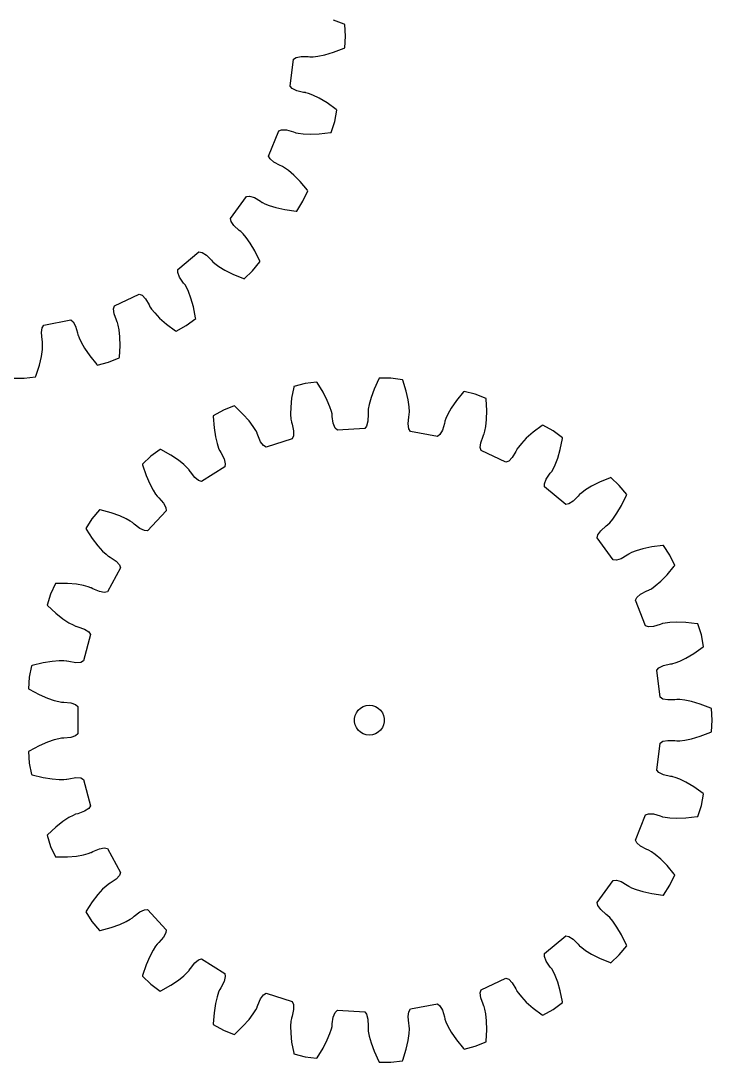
# Model space of a CAD drawing. Extents: x 0 to 142, y 0 to 206.
# Drawn here: x 72.8 to 142.1, y 0 to 104.5 of the extents above; entities that cross this region are included whole.
import ezdxf

# ---------------------------------------------------------------- set-up
doc = ezdxf.new("R2010")
doc.units = 0

msp = doc.modelspace()

# ---------------------------------------------------------------- linework, layer by layer
for p, q in [((105.2, 104.12), (104.14, 104.53)), ((105.26, 104.09), (105.2, 104.12)), ((105.34, 102.93), (105.26, 104.09)), ((105.26, 101.77), (105.34, 102.93)), ((104.14, 101.32), (105.2, 101.74)), ((105.2, 101.74), (105.26, 101.77)), ((99.79, 97.9), (100.13, 100.63)), ((100.13, 100.63), (100.39, 100.8)), ((100.39, 100.8), (100.88, 100.9)), ((100.88, 100.9), (101.59, 100.88)), ((101.59, 100.88), (101.78, 100.86)), ((101.78, 100.86), (101.83, 100.86)), ((101.83, 100.86), (102.1, 100.87)), ((102.1, 100.87), (102.58, 100.92)), ((102.58, 100.92), (103.27, 101.07)), ((103.27, 101.07), (104.14, 101.32)), ((100, 97.67), (99.79, 97.9)), ((100.45, 97.45), (100, 97.67)), ((101.14, 97.29), (100.45, 97.45)), ((101.33, 97.27), (101.14, 97.29)), ((101.38, 97.26), (101.33, 97.27)), ((101.63, 97.18), (101.38, 97.26)), ((102.08, 97.01), (101.63, 97.18)), ((102.71, 96.7), (102.08, 97.01)), ((103.5, 96.23), (102.71, 96.7)), ((104.42, 95.57), (103.5, 96.23)), ((104.26, 94.38), (104.47, 95.52)), ((104.47, 95.52), (104.42, 95.57)), ((103.9, 93.27), (104.26, 94.38)), ((97.63, 90.89), (98.65, 93.45)), ((98.65, 93.45), (98.94, 93.55)), ((98.94, 93.55), (99.44, 93.52)), ((99.44, 93.52), (100.12, 93.33)), ((100.12, 93.33), (100.3, 93.26)), ((100.3, 93.26), (100.35, 93.24)), ((100.35, 93.24), (100.61, 93.19)), ((100.61, 93.19), (101.09, 93.12)), ((101.09, 93.12), (101.79, 93.09)), ((101.79, 93.09), (102.7, 93.12)), ((102.7, 93.12), (103.83, 93.26)), ((103.83, 93.26), (103.9, 93.27)), ((97.78, 90.61), (97.63, 90.89)), ((98.16, 90.29), (97.78, 90.61)), ((98.79, 89.96), (98.16, 90.29)), ((98.97, 89.89), (98.79, 89.96)), ((99.01, 89.87), (98.97, 89.89)), ((99.24, 89.73), (99.01, 89.87)), ((99.63, 89.45), (99.24, 89.73)), ((100.17, 89), (99.63, 89.45)), ((100.81, 88.35), (100.17, 89)), ((101.54, 87.48), (100.81, 88.35)), ((93.8, 84.63), (95.42, 86.86)), ((95.42, 86.86), (95.73, 86.89)), ((95.73, 86.89), (96.21, 86.74)), ((96.21, 86.74), (96.82, 86.38)), ((101.08, 86.37), (101.58, 87.42)), ((101.58, 87.42), (101.54, 87.48)), ((96.82, 86.38), (96.97, 86.26)), ((96.97, 86.26), (97.02, 86.24)), ((97.02, 86.24), (97.25, 86.12)), ((97.25, 86.12), (97.7, 85.94)), ((97.7, 85.94), (98.37, 85.73)), ((98.37, 85.73), (99.27, 85.54)), ((100.46, 85.38), (101.08, 86.37)), ((93.87, 84.33), (93.8, 84.63)), ((99.27, 85.54), (100.39, 85.39)), ((100.39, 85.39), (100.46, 85.38)), ((94.16, 83.92), (93.87, 84.33)), ((94.69, 83.45), (94.16, 83.92)), ((94.85, 83.34), (94.69, 83.45)), ((94.88, 83.3), (94.85, 83.34)), ((95.07, 83.11), (94.88, 83.3)), ((95.38, 82.74), (95.07, 83.11)), ((95.78, 82.17), (95.38, 82.74)), ((96.25, 81.38), (95.78, 82.17)), ((88.53, 79.53), (90.65, 81.28)), ((90.65, 81.28), (90.96, 81.23)), ((90.96, 81.23), (91.39, 80.97)), ((91.39, 80.97), (91.89, 80.47)), ((91.89, 80.47), (92.01, 80.32)), ((96.74, 80.36), (96.25, 81.38)), ((88.52, 79.21), (88.53, 79.53)), ((92.01, 80.32), (92.05, 80.28)), ((92.05, 80.28), (92.25, 80.11)), ((92.25, 80.11), (92.64, 79.82)), ((92.64, 79.82), (93.23, 79.45)), ((93.23, 79.45), (94.05, 79.04)), ((96.02, 79.4), (96.76, 80.29)), ((96.76, 80.29), (96.74, 80.36)), ((88.7, 78.75), (88.52, 79.21)), ((89.1, 78.16), (88.7, 78.75)), ((94.05, 79.04), (95.1, 78.62)), ((95.1, 78.62), (95.17, 78.6)), ((95.17, 78.6), (96.02, 79.4)), ((89.22, 78.01), (89.1, 78.16)), ((89.25, 77.97), (89.22, 78.01)), ((89.39, 77.74), (89.25, 77.97)), ((89.59, 77.3), (89.39, 77.74)), ((82.16, 75.89), (84.65, 77.06)), ((84.65, 77.06), (84.94, 76.94)), ((84.94, 76.94), (85.28, 76.58)), ((85.28, 76.58), (85.65, 75.97)), ((89.84, 76.65), (89.59, 77.3)), ((90.09, 75.77), (89.84, 76.65)), ((82.07, 75.59), (82.16, 75.89)), ((82.13, 75.09), (82.07, 75.59)), ((85.65, 75.97), (85.73, 75.79)), ((85.73, 75.79), (85.75, 75.75)), ((85.75, 75.75), (85.9, 75.53)), ((85.9, 75.53), (86.21, 75.16)), ((90.31, 74.66), (90.09, 75.77)), ((75.08, 73.95), (77.79, 74.47)), ((77.79, 74.47), (78.03, 74.28)), ((78.03, 74.28), (78.28, 73.84)), ((82.37, 74.43), (82.13, 75.09)), ((82.45, 74.25), (82.37, 74.43)), ((82.47, 74.21), (82.45, 74.25)), ((82.54, 73.95), (82.47, 74.21)), ((86.21, 75.16), (86.7, 74.65)), ((86.7, 74.65), (87.39, 74.05)), ((89.38, 73.9), (90.32, 74.59)), ((90.32, 74.59), (90.31, 74.66)), ((74.86, 73.19), (74.93, 73.68)), ((74.92, 72.48), (74.86, 73.19)), ((74.93, 73.68), (75.08, 73.95)), ((78.28, 73.84), (78.48, 73.16)), ((78.48, 73.16), (78.51, 72.97)), ((82.64, 73.47), (82.54, 73.95)), ((82.71, 72.78), (82.64, 73.47)), ((87.39, 74.05), (88.3, 73.38)), ((88.3, 73.38), (88.36, 73.34)), ((88.36, 73.34), (89.38, 73.9)), ((74.96, 72.29), (74.92, 72.48)), ((74.97, 72.24), (74.96, 72.29)), ((74.97, 71.98), (74.97, 72.24)), ((78.51, 72.97), (78.53, 72.92)), ((78.53, 72.92), (78.62, 72.67)), ((78.62, 72.67), (78.82, 72.24)), ((78.82, 72.24), (79.17, 71.63)), ((82.74, 71.86), (82.71, 72.78)), ((74.85, 70.8), (74.94, 71.5)), ((74.94, 71.5), (74.97, 71.98)), ((79.17, 71.63), (79.69, 70.87)), ((82.67, 70.73), (82.74, 71.86)), ((74.64, 69.91), (74.85, 70.8)), ((79.69, 70.87), (80.41, 69.99)), ((80.45, 69.94), (81.58, 70.23)), ((81.58, 70.23), (82.66, 70.66)), ((82.66, 70.66), (82.67, 70.73)), ((74.3, 68.83), (74.64, 69.91)), ((80.41, 69.99), (80.45, 69.94)), ((71.95, 68.62), (73.12, 68.62)), ((73.12, 68.62), (74.27, 68.77)), ((74.27, 68.77), (74.3, 68.83)), ((101.29, 68.08), (100.17, 67.79)), ((102.45, 68.22), (101.29, 68.08)), ((102.49, 68.17), (102.45, 68.22)), ((103.09, 67.21), (102.49, 68.17)), ((108.7, 68.56), (108.22, 67.53)), ((108.73, 68.62), (108.7, 68.56)), ((109.9, 68.62), (108.73, 68.62)), ((111.05, 68.47), (109.9, 68.62)), ((111.08, 68.41), (111.05, 68.47)), ((111.42, 67.33), (111.08, 68.41)), ((100.15, 67.72), (99.94, 66.61)), ((100.17, 67.79), (100.15, 67.72)), ((103.51, 66.39), (103.09, 67.21)), ((108.22, 67.53), (107.91, 66.67)), ((111.63, 66.44), (111.42, 67.33)), ((117.18, 67.25), (116.47, 66.37)), ((117.23, 67.29), (117.18, 67.25)), ((118.36, 67), (117.23, 67.29)), ((119.44, 66.58), (118.36, 67)), ((94.18, 65.84), (93.1, 65.42)), ((94.24, 65.8), (94.18, 65.84)), ((99.94, 66.61), (99.85, 65.7)), ((103.78, 65.75), (103.51, 66.39)), ((107.72, 65.99), (107.63, 65.52)), ((107.91, 66.67), (107.72, 65.99)), ((111.72, 65.74), (111.63, 66.44)), ((116.47, 66.37), (115.95, 65.61)), ((119.45, 66.51), (119.44, 66.58)), ((119.52, 65.38), (119.45, 66.51)), ((93.1, 65.42), (92.08, 64.85)), ((92.08, 64.85), (92.08, 64.79)), ((92.08, 64.79), (92.16, 63.65)), ((95.06, 65.02), (94.24, 65.8)), ((95.67, 64.34), (95.06, 65.02)), ((99.85, 65.7), (99.84, 65)), ((99.84, 65), (99.87, 64.51)), ((103.93, 65.29), (103.78, 65.75)), ((103.99, 65.03), (103.93, 65.29)), ((103.99, 64.98), (103.99, 65.03)), ((104, 64.78), (103.99, 64.98)), ((104.12, 64.09), (104, 64.78)), ((107.62, 65.01), (107.59, 64.3)), ((107.63, 65.52), (107.61, 65.25)), ((107.61, 65.25), (107.61, 65.2)), ((107.61, 65.2), (107.62, 65.01)), ((111.7, 64.75), (111.74, 64.94)), ((111.75, 65.26), (111.72, 65.74)), ((111.74, 64.99), (111.75, 65.26)), ((111.74, 64.94), (111.74, 64.99)), ((115.6, 65), (115.4, 64.56)), ((115.95, 65.61), (115.6, 65)), ((119.49, 64.46), (119.52, 65.38)), ((96.09, 63.78), (95.67, 64.34)), ((96.34, 63.37), (96.09, 63.78)), ((99.87, 64.51), (99.92, 64.25)), ((99.92, 64.25), (99.93, 64.2)), ((99.93, 64.2), (99.99, 64.02)), ((99.99, 64.02), (100.14, 63.33)), ((104.31, 63.62), (104.12, 64.09)), ((107.46, 63.82), (107.27, 63.57)), ((107.59, 64.3), (107.46, 63.82)), ((111.64, 64.05), (111.7, 64.75)), ((111.7, 63.55), (111.64, 64.05)), ((115.26, 64.08), (115.06, 63.4)), ((115.29, 64.27), (115.26, 64.08)), ((115.31, 64.31), (115.29, 64.27)), ((115.4, 64.56), (115.31, 64.31)), ((119.32, 63.29), (119.42, 63.76)), ((119.42, 63.76), (119.49, 64.46)), ((125.08, 63.86), (124.16, 63.19)), ((125.14, 63.9), (125.08, 63.86)), ((126.16, 63.34), (125.14, 63.9)), ((92.16, 63.65), (92.29, 62.75)), ((92.29, 62.75), (92.46, 62.07)), ((96.47, 63.13), (96.34, 63.37)), ((96.48, 63.08), (96.47, 63.13)), ((96.54, 62.9), (96.48, 63.08)), ((96.83, 62.25), (96.54, 62.9)), ((100.13, 62.83), (100.01, 62.54)), ((100.14, 63.33), (100.13, 62.83)), ((104.53, 63.4), (104.31, 63.62)), ((107.27, 63.57), (104.53, 63.4)), ((111.86, 63.28), (111.7, 63.55)), ((114.57, 62.77), (111.86, 63.28)), ((114.81, 62.96), (114.57, 62.77)), ((115.06, 63.4), (114.81, 62.96)), ((118.91, 62.14), (119.15, 62.81)), ((119.15, 62.81), (119.23, 62.99)), ((119.23, 62.99), (119.25, 63.03)), ((119.25, 63.03), (119.32, 63.29)), ((124.16, 63.19), (123.47, 62.59)), ((127.1, 62.65), (126.16, 63.34)), ((92.46, 62.07), (92.61, 61.61)), ((97.13, 61.85), (96.83, 62.25)), ((97.39, 61.69), (97.13, 61.85)), ((100.01, 62.54), (97.39, 61.69)), ((118.85, 61.65), (118.91, 62.14)), ((118.94, 61.35), (118.85, 61.65)), ((122.68, 61.71), (122.53, 61.49)), ((122.99, 62.08), (122.68, 61.71)), ((123.47, 62.59), (122.99, 62.08)), ((126.87, 61.47), (127.09, 62.58)), ((127.09, 62.58), (127.1, 62.65)), ((85.82, 60.8), (84.97, 60)), ((86.77, 61.48), (85.82, 60.8)), ((86.83, 61.45), (86.77, 61.48)), ((87.82, 60.9), (86.83, 61.45)), ((88.58, 60.39), (87.82, 60.9)), ((92.61, 61.61), (92.72, 61.36)), ((92.72, 61.36), (92.74, 61.32)), ((92.74, 61.32), (92.84, 61.16)), ((92.84, 61.16), (93.16, 60.52)), ((121.43, 60.18), (118.94, 61.35)), ((122.06, 60.66), (121.72, 60.3)), ((122.42, 61.27), (122.06, 60.66)), ((122.51, 61.45), (122.42, 61.27)), ((122.53, 61.49), (122.51, 61.45)), ((126.62, 60.59), (126.87, 61.47)), ((84.97, 60), (84.99, 59.93)), ((84.99, 59.93), (85.35, 58.86)), ((89.13, 59.95), (88.58, 60.39)), ((89.48, 59.62), (89.13, 59.95)), ((89.65, 59.42), (89.48, 59.62)), ((93.23, 59.73), (90.91, 58.26)), ((93.16, 60.52), (93.28, 60.04)), ((93.28, 60.04), (93.23, 59.73)), ((121.72, 60.3), (121.43, 60.18)), ((126.16, 59.5), (126.37, 59.93)), ((126.37, 59.93), (126.62, 60.59)), ((85.35, 58.86), (85.71, 58.01)), ((89.68, 59.38), (89.65, 59.42)), ((89.79, 59.22), (89.68, 59.38)), ((90.22, 58.66), (89.79, 59.22)), ((90.61, 58.34), (90.22, 58.66)), ((125.48, 58.49), (125.88, 59.08)), ((125.88, 59.08), (126, 59.23)), ((126, 59.23), (126.03, 59.27)), ((126.03, 59.27), (126.16, 59.5)), ((131.88, 58.62), (130.83, 58.2)), ((131.95, 58.64), (131.88, 58.62)), ((132.8, 57.84), (131.95, 58.64)), ((85.71, 58.01), (86.04, 57.4)), ((90.91, 58.26), (90.61, 58.34)), ((125.3, 58.03), (125.48, 58.49)), ((125.31, 57.71), (125.3, 58.03)), ((127.43, 55.96), (125.31, 57.71)), ((130.01, 57.78), (129.41, 57.42)), ((130.83, 58.2), (130.01, 57.78)), ((133.54, 56.94), (132.8, 57.84)), ((86.04, 57.4), (86.3, 56.99)), ((86.3, 56.99), (86.46, 56.78)), ((86.46, 56.78), (86.49, 56.74)), ((86.49, 56.74), (86.63, 56.61)), ((86.63, 56.61), (87.1, 56.08)), ((128.67, 56.77), (128.16, 56.27)), ((128.79, 56.92), (128.67, 56.77)), ((128.82, 56.96), (128.79, 56.92)), ((129.03, 57.13), (128.82, 56.96)), ((129.41, 57.42), (129.03, 57.13)), ((133.03, 55.86), (133.52, 56.88)), ((133.52, 56.88), (133.54, 56.94)), ((80.67, 55.41), (79.92, 54.52)), ((80.73, 55.4), (80.67, 55.41)), ((81.83, 55.11), (80.73, 55.4)), ((87.1, 56.08), (87.34, 55.64)), ((87.34, 55.64), (87.37, 55.32)), ((127.74, 56.01), (127.43, 55.96)), ((128.16, 56.27), (127.74, 56.01)), ((132.56, 55.07), (133.03, 55.86)), ((79.92, 54.52), (79.3, 53.53)), ((82.7, 54.81), (81.83, 55.11)), ((83.33, 54.52), (82.7, 54.81)), ((83.76, 54.28), (83.33, 54.52)), ((87.37, 55.32), (85.48, 53.32)), ((131.85, 54.12), (132.16, 54.49)), ((132.16, 54.49), (132.56, 55.07)), ((79.3, 53.53), (79.33, 53.47)), ((79.33, 53.47), (79.95, 52.52)), ((83.98, 54.13), (83.76, 54.28)), ((84.02, 54.1), (83.98, 54.13)), ((84.16, 53.97), (84.02, 54.1)), ((84.72, 53.54), (84.16, 53.97)), ((85.17, 53.33), (84.72, 53.54)), ((85.48, 53.32), (85.17, 53.33)), ((130.65, 52.91), (130.94, 53.32)), ((130.94, 53.32), (131.47, 53.79)), ((131.47, 53.79), (131.62, 53.9)), ((131.62, 53.9), (131.66, 53.93)), ((131.66, 53.93), (131.85, 54.12)), ((79.95, 52.52), (80.5, 51.79)), ((130.58, 52.61), (130.65, 52.91)), ((132.2, 50.38), (130.58, 52.61)), ((80.5, 51.79), (80.98, 51.27)), ((80.98, 51.27), (81.33, 50.95)), ((134.48, 51.3), (134.03, 51.12)), ((135.15, 51.51), (134.48, 51.3)), ((136.05, 51.7), (135.15, 51.51)), ((137.17, 51.85), (136.05, 51.7)), ((137.24, 51.85), (137.17, 51.85)), ((137.86, 50.87), (137.24, 51.85)), ((81.33, 50.95), (81.54, 50.78)), ((81.54, 50.78), (81.58, 50.75)), ((81.58, 50.75), (81.75, 50.66)), ((81.75, 50.66), (82.33, 50.26)), ((82.33, 50.26), (82.67, 49.89)), ((132.51, 50.35), (132.2, 50.38)), ((132.98, 50.5), (132.51, 50.35)), ((133.6, 50.86), (132.98, 50.5)), ((133.75, 50.97), (133.6, 50.86)), ((133.79, 51), (133.75, 50.97)), ((134.03, 51.12), (133.79, 51)), ((138.36, 49.82), (137.86, 50.87)), ((82.78, 49.6), (81.46, 47.19)), ((82.67, 49.89), (82.78, 49.6)), ((137.59, 48.89), (138.32, 49.76)), ((138.32, 49.76), (138.36, 49.82)), ((136.41, 47.79), (136.95, 48.24)), ((136.95, 48.24), (137.59, 48.89)), ((76.27, 48.02), (75.77, 46.96)), ((76.34, 48.02), (76.27, 48.02)), ((77.47, 48.02), (76.34, 48.02)), ((78.38, 47.94), (77.47, 48.02)), ((79.07, 47.81), (78.38, 47.94)), ((79.54, 47.69), (79.07, 47.81)), ((79.79, 47.6), (79.54, 47.69)), ((79.84, 47.58), (79.79, 47.6)), ((80.01, 47.49), (79.84, 47.58)), ((80.66, 47.21), (80.01, 47.49)), ((81.15, 47.12), (80.66, 47.21)), ((81.46, 47.19), (81.15, 47.12)), ((134.94, 46.95), (135.57, 47.28)), ((135.57, 47.28), (135.75, 47.35)), ((135.75, 47.35), (135.79, 47.37)), ((135.79, 47.37), (136.02, 47.5)), ((136.02, 47.5), (136.41, 47.79)), ((75.77, 46.96), (75.41, 45.86)), ((134.41, 46.35), (134.55, 46.63)), ((135.42, 43.79), (134.41, 46.35)), ((134.55, 46.63), (134.94, 46.95)), ((75.41, 45.86), (75.46, 45.81)), ((75.46, 45.81), (76.29, 45.04)), ((76.29, 45.04), (77.01, 44.47)), ((77.01, 44.47), (77.6, 44.09)), ((77.6, 44.09), (78.02, 43.86)), ((136.9, 43.91), (136.22, 43.72)), ((137.08, 43.98), (136.9, 43.91)), ((137.13, 44), (137.08, 43.98)), ((137.39, 44.05), (137.13, 44)), ((137.87, 44.12), (137.39, 44.05)), ((138.57, 44.15), (137.87, 44.12)), ((139.48, 44.12), (138.57, 44.15)), ((140.61, 43.98), (139.48, 44.12)), ((140.67, 43.97), (140.61, 43.98)), ((141.03, 42.86), (140.67, 43.97)), ((78.02, 43.86), (78.27, 43.75)), ((78.27, 43.75), (78.31, 43.73)), ((78.31, 43.73), (78.5, 43.69)), ((78.5, 43.69), (79.17, 43.44)), ((79.76, 42.91), (79.08, 40.25)), ((79.17, 43.44), (79.59, 43.17)), ((79.59, 43.17), (79.76, 42.91)), ((135.72, 43.69), (135.42, 43.79)), ((136.22, 43.72), (135.72, 43.69)), ((141.25, 41.71), (141.03, 42.86)), ((139.49, 40.54), (140.28, 41.01)), ((140.28, 41.01), (141.2, 41.67)), ((141.2, 41.67), (141.25, 41.71)), ((73.85, 39.76), (73.63, 38.62)), ((73.91, 39.78), (73.85, 39.76)), ((75.01, 40.06), (73.91, 39.78)), ((75.92, 40.21), (75.01, 40.06)), ((76.62, 40.26), (75.92, 40.21)), ((77.1, 40.26), (76.62, 40.26)), ((77.36, 40.24), (77.1, 40.26)), ((77.41, 40.23), (77.36, 40.24)), ((77.6, 40.18), (77.41, 40.23)), ((78.3, 40.07), (77.6, 40.18)), ((78.8, 40.11), (78.3, 40.07)), ((79.08, 40.25), (78.8, 40.11)), ((136.78, 39.57), (137.23, 39.79)), ((137.23, 39.79), (137.92, 39.95)), ((137.92, 39.95), (138.11, 39.97)), ((138.11, 39.97), (138.16, 39.98)), ((138.16, 39.98), (138.41, 40.06)), ((138.41, 40.06), (138.86, 40.23)), ((138.86, 40.23), (139.49, 40.54)), ((136.57, 39.34), (136.78, 39.57)), ((136.91, 36.61), (136.57, 39.34)), ((73.63, 38.62), (73.56, 37.46)), ((73.56, 37.46), (73.61, 37.42)), ((73.61, 37.42), (74.61, 36.88)), ((74.61, 36.88), (75.45, 36.51)), ((137.17, 36.43), (136.91, 36.61)), ((75.45, 36.51), (76.11, 36.28)), ((76.11, 36.28), (76.58, 36.17)), ((76.58, 36.17), (76.85, 36.12)), ((76.85, 36.12), (76.89, 36.12)), ((76.89, 36.12), (77.09, 36.12)), ((77.09, 36.12), (77.79, 36.05)), ((77.79, 36.05), (78.27, 35.89)), ((78.27, 35.89), (78.5, 35.69)), ((78.5, 35.69), (78.5, 32.93)), ((106.62, 35.31), (106.85, 35.52)), ((106.85, 35.52), (107.13, 35.68)), ((107.13, 35.68), (107.42, 35.78)), ((107.42, 35.78), (107.74, 35.81)), ((107.74, 35.81), (108.05, 35.78)), ((108.05, 35.78), (108.35, 35.68)), ((108.35, 35.68), (108.62, 35.52)), ((108.62, 35.52), (108.85, 35.31)), ((137.66, 36.34), (137.17, 36.43)), ((138.37, 36.35), (137.66, 36.34)), ((138.56, 36.38), (138.37, 36.35)), ((138.61, 36.38), (138.56, 36.38)), ((138.88, 36.37), (138.61, 36.38)), ((139.36, 36.31), (138.88, 36.37)), ((140.04, 36.17), (139.36, 36.31)), ((140.92, 35.91), (140.04, 36.17)), ((141.98, 35.5), (140.92, 35.91)), ((106.24, 34.47), (106.31, 34.77)), ((106.31, 34.77), (106.44, 35.06)), ((106.44, 35.06), (106.62, 35.31)), ((108.85, 35.31), (109.04, 35.06)), ((109.04, 35.06), (109.16, 34.77)), ((109.16, 34.77), (109.23, 34.47)), ((142.04, 35.47), (141.98, 35.5)), ((142.11, 34.31), (142.04, 35.47)), ((106.24, 34.15), (106.24, 34.47)), ((106.31, 33.85), (106.24, 34.15)), ((106.44, 33.56), (106.31, 33.85)), ((106.62, 33.31), (106.44, 33.56)), ((109.04, 33.56), (108.85, 33.31)), ((109.16, 33.85), (109.04, 33.56)), ((109.23, 34.15), (109.16, 33.85)), ((109.23, 34.47), (109.23, 34.15)), ((142.04, 33.15), (142.11, 34.31)), ((76.58, 32.45), (76.11, 32.34)), ((76.85, 32.5), (76.58, 32.45)), ((76.89, 32.5), (76.85, 32.5)), ((77.09, 32.5), (76.89, 32.5)), ((77.79, 32.57), (77.09, 32.5)), ((78.27, 32.73), (77.79, 32.57)), ((78.5, 32.93), (78.27, 32.73)), ((106.85, 33.1), (106.62, 33.31)), ((107.13, 32.94), (106.85, 33.1)), ((107.42, 32.84), (107.13, 32.94)), ((107.74, 32.81), (107.42, 32.84)), ((108.05, 32.84), (107.74, 32.81)), ((108.35, 32.94), (108.05, 32.84)), ((108.62, 33.1), (108.35, 32.94)), ((108.85, 33.31), (108.62, 33.1)), ((139.36, 32.3), (140.04, 32.45)), ((140.04, 32.45), (140.92, 32.71)), ((140.92, 32.71), (141.98, 33.12)), ((141.98, 33.12), (142.04, 33.15)), ((74.61, 31.74), (73.61, 31.2)), ((75.45, 32.11), (74.61, 31.74)), ((76.11, 32.34), (75.45, 32.11)), ((136.57, 29.28), (136.91, 32.01)), ((136.91, 32.01), (137.17, 32.19)), ((137.17, 32.19), (137.66, 32.28)), ((137.66, 32.28), (138.37, 32.27)), ((138.37, 32.27), (138.56, 32.24)), ((138.56, 32.24), (138.61, 32.24)), ((138.61, 32.24), (138.88, 32.25)), ((138.88, 32.25), (139.36, 32.3)), ((73.61, 31.2), (73.56, 31.16)), ((73.56, 31.16), (73.63, 30)), ((73.63, 30), (73.85, 28.86)), ((136.78, 29.05), (136.57, 29.28)), ((73.85, 28.86), (73.91, 28.83)), ((73.91, 28.83), (75.01, 28.56)), ((75.01, 28.56), (75.92, 28.41)), ((75.92, 28.41), (76.62, 28.36)), ((76.62, 28.36), (77.1, 28.36)), ((77.1, 28.36), (77.36, 28.38)), ((77.36, 28.38), (77.41, 28.39)), ((77.41, 28.39), (77.6, 28.44)), ((77.6, 28.44), (78.3, 28.55)), ((78.3, 28.55), (78.8, 28.51)), ((78.8, 28.51), (79.08, 28.37)), ((79.08, 28.37), (79.76, 25.71)), ((137.23, 28.83), (136.78, 29.05)), ((137.92, 28.67), (137.23, 28.83)), ((138.11, 28.65), (137.92, 28.67)), ((138.16, 28.64), (138.11, 28.65)), ((138.41, 28.56), (138.16, 28.64)), ((138.86, 28.39), (138.41, 28.56)), ((139.49, 28.08), (138.86, 28.39)), ((140.28, 27.61), (139.49, 28.08)), ((141.2, 26.95), (140.28, 27.61)), ((141.03, 25.76), (141.25, 26.9)), ((141.25, 26.9), (141.2, 26.95)), ((79.17, 25.18), (78.5, 24.93)), ((79.59, 25.45), (79.17, 25.18)), ((79.76, 25.71), (79.59, 25.45)), ((140.67, 24.65), (141.03, 25.76)), ((77.01, 24.15), (76.29, 23.58)), ((77.6, 24.53), (77.01, 24.15)), ((78.02, 24.76), (77.6, 24.53)), ((78.27, 24.87), (78.02, 24.76)), ((78.31, 24.89), (78.27, 24.87)), ((78.5, 24.93), (78.31, 24.89)), ((134.41, 22.27), (135.42, 24.83)), ((135.42, 24.83), (135.72, 24.93)), ((135.72, 24.93), (136.22, 24.9)), ((136.22, 24.9), (136.9, 24.71)), ((136.9, 24.71), (137.08, 24.64)), ((137.08, 24.64), (137.13, 24.62)), ((137.13, 24.62), (137.39, 24.57)), ((137.39, 24.57), (137.87, 24.5)), ((137.87, 24.5), (138.57, 24.47)), ((138.57, 24.47), (139.48, 24.5)), ((139.48, 24.5), (140.61, 24.64)), ((140.61, 24.64), (140.67, 24.65)), ((76.29, 23.58), (75.46, 22.81)), ((75.46, 22.81), (75.41, 22.76)), ((75.41, 22.76), (75.77, 21.65)), ((134.55, 21.99), (134.41, 22.27)), ((134.94, 21.67), (134.55, 21.99)), ((75.77, 21.65), (76.27, 20.6)), ((79.07, 20.8), (79.54, 20.93)), ((79.54, 20.93), (79.79, 21.02)), ((79.79, 21.02), (79.84, 21.04)), ((79.84, 21.04), (80.01, 21.13)), ((80.01, 21.13), (80.66, 21.41)), ((80.66, 21.41), (81.15, 21.5)), ((81.15, 21.5), (81.46, 21.43)), ((81.46, 21.43), (82.78, 19.02)), ((135.57, 21.34), (134.94, 21.67)), ((135.75, 21.27), (135.57, 21.34)), ((135.79, 21.25), (135.75, 21.27)), ((136.02, 21.11), (135.79, 21.25)), ((136.41, 20.83), (136.02, 21.11)), ((76.27, 20.6), (76.34, 20.59)), ((76.34, 20.59), (77.47, 20.6)), ((77.47, 20.6), (78.38, 20.68)), ((78.38, 20.68), (79.07, 20.8)), ((136.95, 20.38), (136.41, 20.83)), ((137.59, 19.73), (136.95, 20.38)), ((82.78, 19.02), (82.67, 18.73)), ((138.32, 18.86), (137.59, 19.73)), ((138.36, 18.8), (138.32, 18.86)), ((81.54, 17.84), (81.33, 17.67)), ((81.58, 17.87), (81.54, 17.84)), ((81.75, 17.96), (81.58, 17.87)), ((82.33, 18.36), (81.75, 17.96)), ((82.67, 18.73), (82.33, 18.36)), ((130.58, 16.01), (132.2, 18.24)), ((132.2, 18.24), (132.51, 18.27)), ((132.51, 18.27), (132.98, 18.12)), ((132.98, 18.12), (133.6, 17.76)), ((133.6, 17.76), (133.75, 17.65)), ((137.86, 17.75), (138.36, 18.8)), ((80.5, 16.83), (79.95, 16.1)), ((80.98, 17.35), (80.5, 16.83)), ((81.33, 17.67), (80.98, 17.35)), ((133.75, 17.65), (133.79, 17.62)), ((133.79, 17.62), (134.03, 17.5)), ((134.03, 17.5), (134.48, 17.32)), ((134.48, 17.32), (135.15, 17.11)), ((135.15, 17.11), (136.05, 16.92)), ((136.05, 16.92), (137.17, 16.77)), ((137.17, 16.77), (137.24, 16.76)), ((137.24, 16.76), (137.86, 17.75)), ((79.95, 16.1), (79.33, 15.15)), ((130.65, 15.71), (130.58, 16.01)), ((130.94, 15.3), (130.65, 15.71)), ((79.33, 15.15), (79.3, 15.09)), ((79.3, 15.09), (79.92, 14.1)), ((84.02, 14.52), (84.16, 14.65)), ((84.16, 14.65), (84.72, 15.08)), ((84.72, 15.08), (85.17, 15.29)), ((85.17, 15.29), (85.48, 15.3)), ((85.48, 15.3), (87.37, 13.29)), ((131.47, 14.83), (130.94, 15.3)), ((131.62, 14.72), (131.47, 14.83)), ((131.66, 14.69), (131.62, 14.72)), ((131.85, 14.5), (131.66, 14.69)), ((79.92, 14.1), (80.67, 13.21)), ((81.83, 13.51), (82.7, 13.81)), ((82.7, 13.81), (83.33, 14.1)), ((83.33, 14.1), (83.76, 14.34)), ((83.76, 14.34), (83.98, 14.49)), ((83.98, 14.49), (84.02, 14.52)), ((132.16, 14.13), (131.85, 14.5)), ((132.56, 13.55), (132.16, 14.13)), ((80.67, 13.21), (80.73, 13.22)), ((80.73, 13.22), (81.83, 13.51)), ((87.1, 12.54), (86.63, 12.01)), ((87.34, 12.98), (87.1, 12.54)), ((87.37, 13.29), (87.34, 12.98)), ((125.31, 10.91), (127.43, 12.66)), ((127.43, 12.66), (127.74, 12.61)), ((127.74, 12.61), (128.16, 12.35)), ((133.03, 12.76), (132.56, 13.55)), ((133.52, 11.74), (133.03, 12.76)), ((86.3, 11.63), (86.04, 11.22)), ((86.46, 11.84), (86.3, 11.63)), ((86.49, 11.88), (86.46, 11.84)), ((86.63, 12.01), (86.49, 11.88)), ((128.16, 12.35), (128.67, 11.85)), ((128.67, 11.85), (128.79, 11.7)), ((128.79, 11.7), (128.82, 11.66)), ((128.82, 11.66), (129.03, 11.49)), ((132.8, 10.78), (133.54, 11.67)), ((133.54, 11.67), (133.52, 11.74)), ((85.71, 10.6), (85.35, 9.76)), ((86.04, 11.22), (85.71, 10.6)), ((125.3, 10.59), (125.31, 10.91)), ((125.48, 10.13), (125.3, 10.59)), ((129.03, 11.49), (129.41, 11.2)), ((129.41, 11.2), (130.01, 10.84)), ((130.01, 10.84), (130.83, 10.42)), ((131.95, 9.98), (132.8, 10.78)), ((85.35, 9.76), (84.99, 8.69)), ((89.68, 9.24), (89.79, 9.4)), ((89.79, 9.4), (90.22, 9.96)), ((90.22, 9.96), (90.61, 10.27)), ((90.61, 10.27), (90.91, 10.36)), ((90.91, 10.36), (93.23, 8.89)), ((125.88, 9.54), (125.48, 10.13)), ((126, 9.39), (125.88, 9.54)), ((130.83, 10.42), (131.88, 10)), ((131.88, 10), (131.95, 9.98)), ((84.99, 8.69), (84.97, 8.62)), ((84.97, 8.62), (85.82, 7.82)), ((88.58, 8.23), (89.13, 8.67)), ((89.13, 8.67), (89.48, 9)), ((89.48, 9), (89.65, 9.2)), ((89.65, 9.2), (89.68, 9.24)), ((93.28, 8.58), (93.16, 8.09)), ((93.23, 8.89), (93.28, 8.58)), ((118.94, 7.27), (121.43, 8.44)), ((121.43, 8.44), (121.72, 8.32)), ((126.03, 9.35), (126, 9.39)), ((126.16, 9.12), (126.03, 9.35)), ((126.37, 8.69), (126.16, 9.12)), ((126.62, 8.03), (126.37, 8.69)), ((85.82, 7.82), (86.77, 7.14)), ((86.83, 7.16), (87.82, 7.72)), ((87.82, 7.72), (88.58, 8.23)), ((92.84, 7.46), (92.74, 7.3)), ((93.16, 8.09), (92.84, 7.46)), ((121.72, 8.32), (122.06, 7.96)), ((122.06, 7.96), (122.42, 7.35)), ((122.42, 7.35), (122.51, 7.17)), ((126.87, 7.15), (126.62, 8.03)), ((86.77, 7.14), (86.83, 7.16)), ((92.46, 6.55), (92.29, 5.87)), ((92.61, 7.01), (92.46, 6.55)), ((92.72, 7.26), (92.61, 7.01)), ((92.74, 7.3), (92.72, 7.26)), ((96.54, 5.72), (96.83, 6.37)), ((96.83, 6.37), (97.13, 6.77)), ((97.13, 6.77), (97.39, 6.93)), ((97.39, 6.93), (100.01, 6.08)), ((118.85, 6.97), (118.94, 7.27)), ((118.91, 6.47), (118.85, 6.97)), ((119.15, 5.81), (118.91, 6.47)), ((122.51, 7.17), (122.53, 7.13)), ((122.53, 7.13), (122.68, 6.91)), ((122.68, 6.91), (122.99, 6.54)), ((122.99, 6.54), (123.47, 6.03)), ((127.09, 6.04), (126.87, 7.15)), ((92.29, 5.87), (92.16, 4.96)), ((96.09, 4.84), (96.34, 5.25)), ((96.34, 5.25), (96.47, 5.49)), ((96.47, 5.49), (96.48, 5.54)), ((96.48, 5.54), (96.54, 5.72)), ((100.14, 5.29), (99.99, 4.6)), ((100.01, 6.08), (100.13, 5.79)), ((100.13, 5.79), (100.14, 5.29)), ((111.7, 5.06), (111.86, 5.34)), ((111.86, 5.34), (114.57, 5.85)), ((114.57, 5.85), (114.81, 5.66)), ((114.81, 5.66), (115.06, 5.22)), ((119.23, 5.63), (119.15, 5.81)), ((119.25, 5.59), (119.23, 5.63)), ((119.32, 5.33), (119.25, 5.59)), ((119.42, 4.86), (119.32, 5.33)), ((123.47, 6.03), (124.16, 5.43)), ((124.16, 5.43), (125.08, 4.76)), ((125.14, 4.72), (126.16, 5.28)), ((126.16, 5.28), (127.1, 5.97)), ((127.1, 5.97), (127.09, 6.04)), ((92.16, 4.96), (92.08, 3.83)), ((95.06, 3.6), (95.67, 4.28)), ((95.67, 4.28), (96.09, 4.84)), ((99.92, 4.37), (99.87, 4.11)), ((99.93, 4.42), (99.92, 4.37)), ((99.99, 4.6), (99.93, 4.42)), ((104, 3.84), (104.12, 4.53)), ((104.12, 4.53), (104.31, 5)), ((104.31, 5), (104.53, 5.22)), ((104.53, 5.22), (107.27, 5.05)), ((107.27, 5.05), (107.46, 4.8)), ((107.46, 4.8), (107.59, 4.32)), ((107.59, 4.32), (107.62, 3.61)), ((111.64, 4.57), (111.7, 5.06)), ((111.7, 3.87), (111.64, 4.57)), ((115.06, 5.22), (115.26, 4.54)), ((115.26, 4.54), (115.29, 4.35)), ((115.29, 4.35), (115.31, 4.31)), ((115.31, 4.31), (115.4, 4.05)), ((119.49, 4.16), (119.42, 4.86)), ((125.08, 4.76), (125.14, 4.72)), ((92.08, 3.83), (92.08, 3.77)), ((92.08, 3.77), (93.1, 3.2)), ((93.1, 3.2), (94.18, 2.78)), ((94.24, 2.82), (95.06, 3.6)), ((99.87, 4.11), (99.84, 3.62)), ((99.84, 3.62), (99.85, 2.92)), ((103.78, 2.87), (103.93, 3.33)), ((103.93, 3.33), (103.99, 3.59)), ((103.99, 3.64), (104, 3.84)), ((103.99, 3.59), (103.99, 3.64)), ((107.62, 3.61), (107.61, 3.42)), ((107.61, 3.42), (107.61, 3.37)), ((107.61, 3.37), (107.63, 3.1)), ((111.74, 3.68), (111.7, 3.87)), ((111.72, 2.88), (111.75, 3.36)), ((111.74, 3.63), (111.74, 3.68)), ((111.75, 3.36), (111.74, 3.63)), ((115.4, 4.05), (115.6, 3.62)), ((115.6, 3.62), (115.95, 3.01)), ((119.45, 2.11), (119.52, 3.24)), ((119.52, 3.24), (119.49, 4.16)), ((94.18, 2.78), (94.24, 2.82)), ((99.85, 2.92), (99.94, 2.01)), ((103.09, 1.41), (103.51, 2.23)), ((103.51, 2.23), (103.78, 2.87)), ((107.63, 3.1), (107.72, 2.62)), ((107.72, 2.62), (107.91, 1.95)), ((111.42, 1.29), (111.63, 2.18)), ((111.63, 2.18), (111.72, 2.88)), ((115.95, 3.01), (116.47, 2.25)), ((116.47, 2.25), (117.18, 1.37)), ((119.44, 2.04), (119.45, 2.11)), ((99.94, 2.01), (100.15, 0.9)), ((102.49, 0.45), (103.09, 1.41)), ((107.91, 1.95), (108.22, 1.09)), ((108.22, 1.09), (108.7, 0.06)), ((111.08, 0.21), (111.42, 1.29)), ((117.18, 1.37), (117.23, 1.32)), ((117.23, 1.32), (118.36, 1.61)), ((118.36, 1.61), (119.44, 2.04)), ((100.15, 0.9), (100.17, 0.83)), ((100.17, 0.83), (101.29, 0.54)), ((101.29, 0.54), (102.45, 0.4)), ((102.45, 0.4), (102.49, 0.45)), ((108.7, 0.06), (108.73, 0)), ((108.73, 0), (109.9, 0)), ((109.9, 0), (111.05, 0.15)), ((111.05, 0.15), (111.08, 0.21))]:
    msp.add_line(p, q)

doc.saveas('drawing.dxf')
